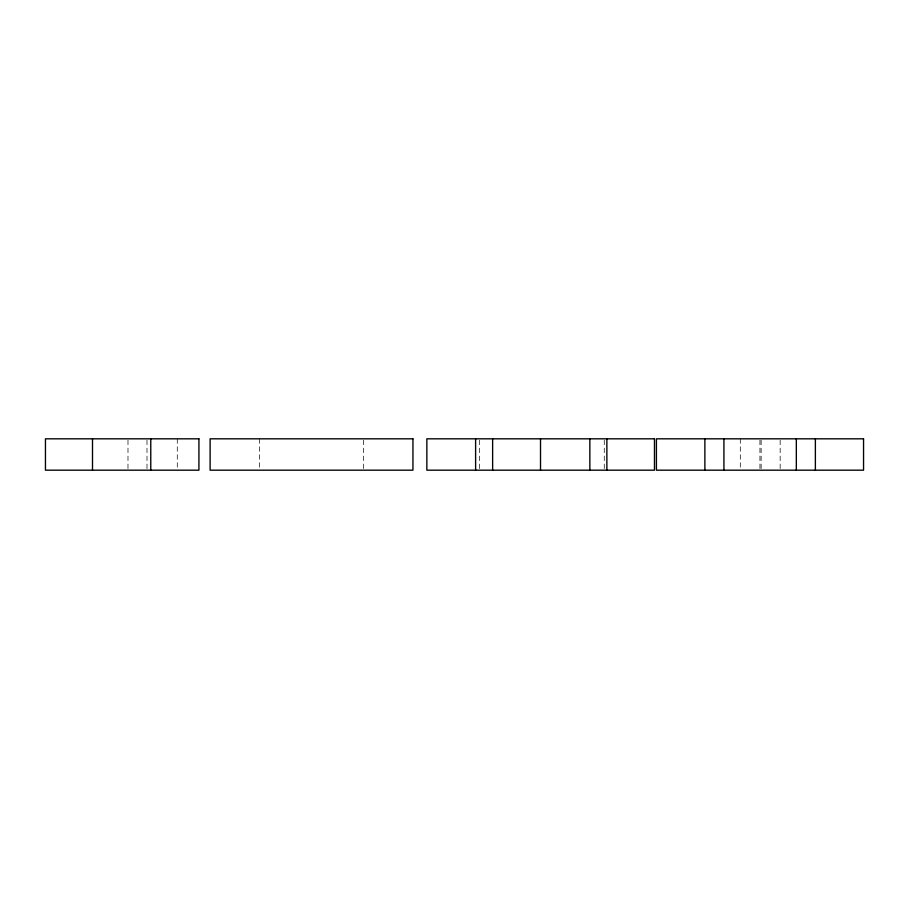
<?xml version="1.0" encoding="UTF-8"?>
<svg xmlns="http://www.w3.org/2000/svg" width="909" height="909" viewBox="0 0 909 909"><rect width="100%" height="100%" fill="white"/><g stroke="black" fill="none" stroke-linecap="round" stroke-linejoin="round"><path stroke-width="0.68" stroke-dasharray="4.54 3.41" d="M780.161 440.183L780.161 468.817M761.14 440.183L761.14 468.817M759.947 440.183L759.947 468.817M740.301 438.82L740.301 468.817M604.269 440.183L604.269 468.817M479.361 440.183L479.361 468.817M363.645 440.183L363.645 468.817M259.417 438.82L259.417 468.817M177.289 438.82L177.289 468.817M146.997 440.183L146.997 468.817M127.987 440.183L127.987 468.817"/><path stroke-width="1.36" d="M815.373 438.82L815.373 470.18M796.329 438.82L796.329 470.18M723.928 438.82L723.928 470.18M704.884 438.82L704.884 470.18M606.871 438.82L606.871 470.18M589.85 438.82L589.85 470.18M540.514 438.82L540.514 470.18M492.633 438.82L492.633 470.18M475.612 438.82L475.612 470.18M150.769 438.82L150.769 470.18M92.502 438.82L92.502 470.18M198.923 438.82L45.45 438.82L45.45 470.18L198.923 470.18L198.923 438.82M412.947 438.82L210.115 438.82L210.115 470.18L412.947 470.18L412.947 438.82M654.469 438.82L426.855 438.82L426.855 470.18L654.469 470.18L654.469 438.82M863.55 438.82L656.423 438.82L656.423 470.18L863.55 470.18L863.55 438.82"/></g></svg>
